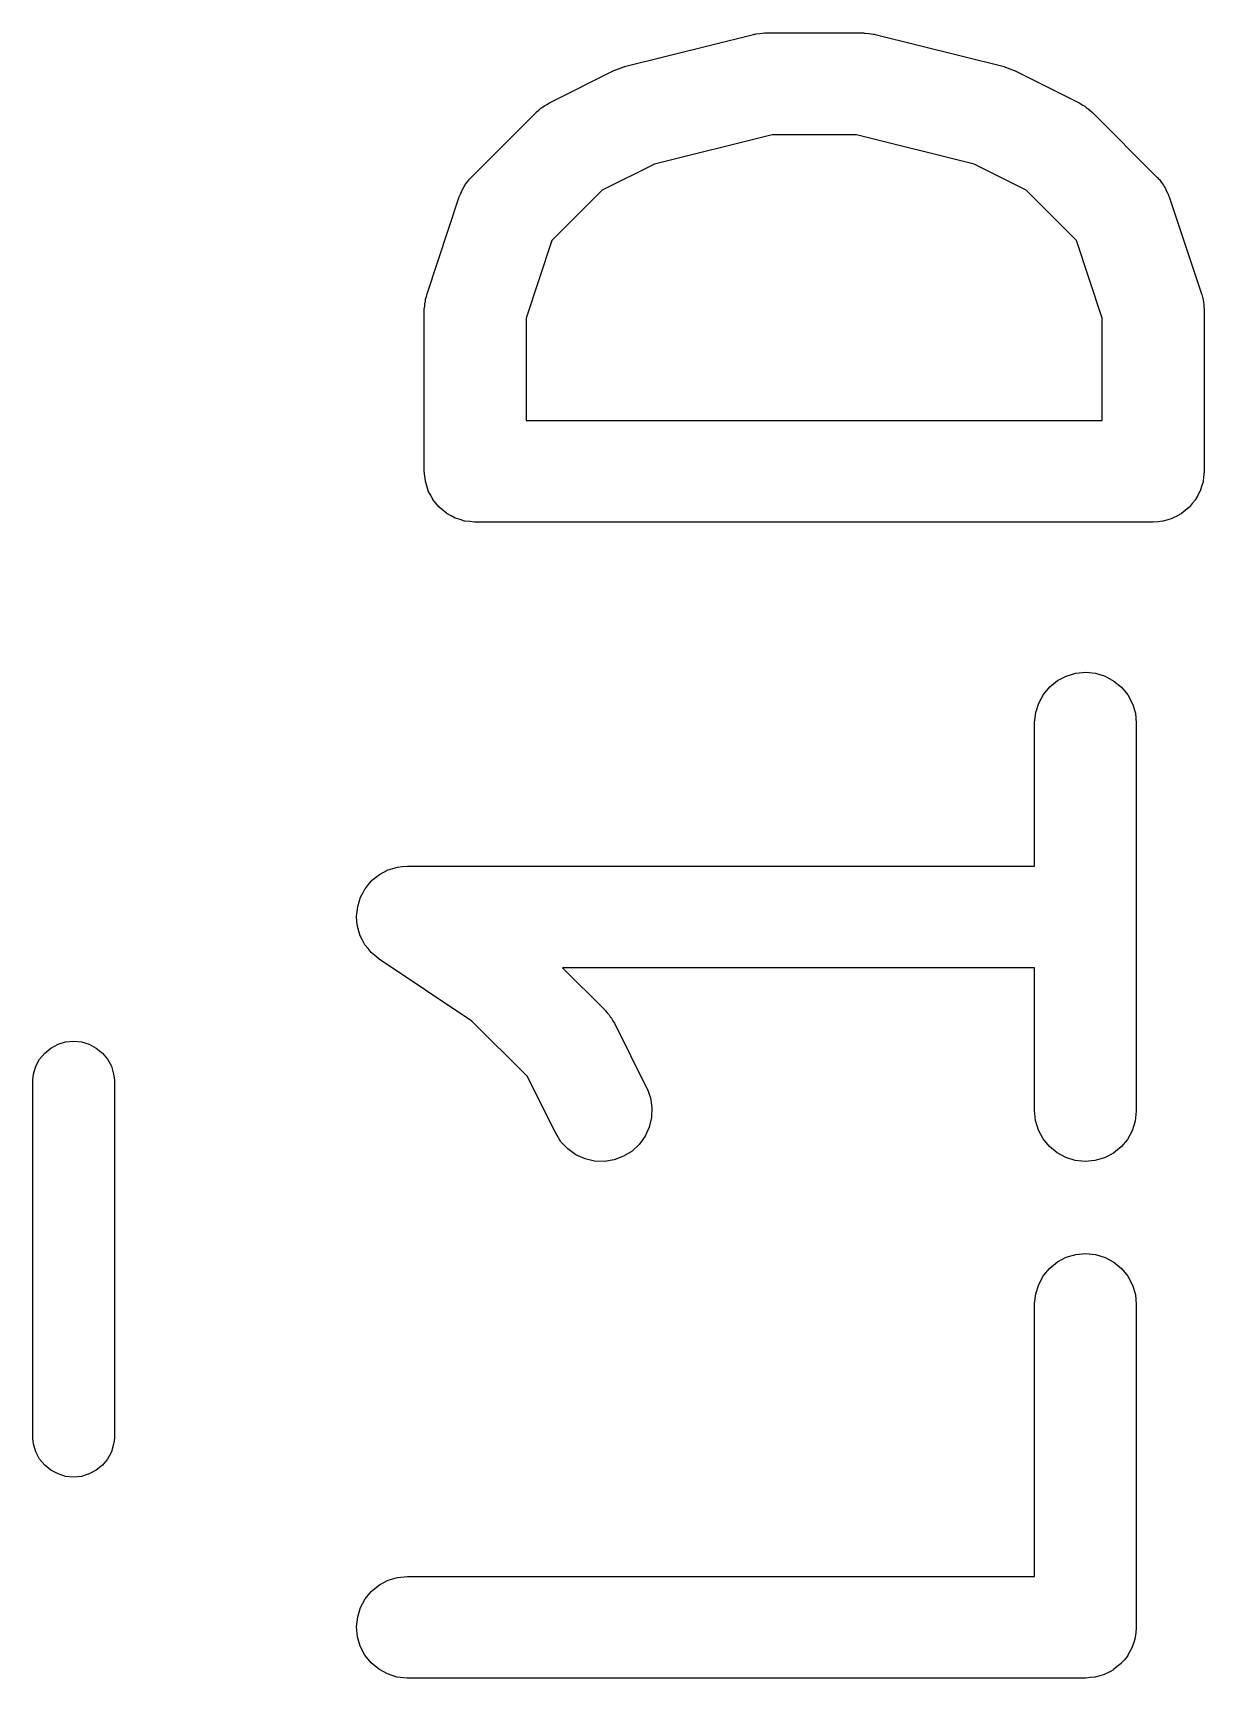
# Model space of a CAD drawing. Extents: x 3.16 to 4.71, y -4.79 to -2.88.
# Drawn here: x 3.5748 to 3.6428, y -3.9771 to -3.8816 of the extents above; entities that cross this region are included whole.
import ezdxf

# ---------------------------------------------------------------- set-up
doc = ezdxf.new("R2010")
doc.units = 0
doc.header["$MEASUREMENT"] = 0
doc.layers.add('BLACK', color=7, linetype='CONTINUOUS')

msp = doc.modelspace()

# ---------------------------------------------------------------- linework, layer by layer
at = {"layer": 'BLACK', "linetype": 'CONTINUOUS'}
for p, q in [((3.60915, -3.88352), (3.61664, -3.88165)), ((3.61664, -3.88165), (3.61668, -3.88164)), ((3.61668, -3.88164), (3.61674, -3.88163)), ((3.61674, -3.88163), (3.61679, -3.88162)), ((3.61679, -3.88162), (3.61702, -3.88159)), ((3.61702, -3.88159), (3.61726, -3.88156)), ((3.61726, -3.88156), (3.61731, -3.88157)), ((3.61731, -3.88157), (3.61736, -3.88156)), ((3.61736, -3.88156), (3.62298, -3.88156)), ((3.62298, -3.88156), (3.62303, -3.88156)), ((3.62303, -3.88156), (3.62308, -3.88157)), ((3.62308, -3.88157), (3.62313, -3.88157)), ((3.62313, -3.88157), (3.62336, -3.8816)), ((3.62336, -3.8816), (3.6236, -3.88163)), ((3.6236, -3.88163), (3.62365, -3.88164)), ((3.62365, -3.88164), (3.6237, -3.88165)), ((3.6237, -3.88165), (3.6312, -3.88352)), ((3.60479, -3.88562), (3.60854, -3.88375)), ((3.60854, -3.88375), (3.60858, -3.88373)), ((3.60858, -3.88373), (3.60859, -3.88373)), ((3.60859, -3.88373), (3.6086, -3.88372)), ((3.6086, -3.88372), (3.60886, -3.88363)), ((3.60886, -3.88363), (3.60912, -3.88353)), ((3.60912, -3.88353), (3.60913, -3.88353)), ((3.60913, -3.88353), (3.60915, -3.88352)), ((3.6312, -3.88352), (3.63124, -3.88353)), ((3.63124, -3.88353), (3.63125, -3.88354)), ((3.63125, -3.88354), (3.63127, -3.88354)), ((3.63127, -3.88354), (3.63152, -3.88364)), ((3.63152, -3.88364), (3.63178, -3.88374)), ((3.63178, -3.88374), (3.63179, -3.88374)), ((3.63179, -3.88374), (3.6318, -3.88375)), ((3.6318, -3.88375), (3.63555, -3.88562)), ((3.6045, -3.88579), (3.60465, -3.88571)), ((3.60465, -3.88571), (3.60479, -3.88562)), ((3.63555, -3.88562), (3.63559, -3.88564)), ((3.63559, -3.88564), (3.63573, -3.88573)), ((3.63573, -3.88573), (3.63588, -3.88581)), ((3.60027, -3.88993), (3.60402, -3.88618)), ((3.60402, -3.88618), (3.60405, -3.88615)), ((3.60405, -3.88615), (3.60418, -3.88604)), ((3.60418, -3.88604), (3.6043, -3.88593)), ((3.6043, -3.88593), (3.60441, -3.88586)), ((3.60441, -3.88586), (3.6045, -3.88579)), ((3.63588, -3.88581), (3.63597, -3.88589)), ((3.63597, -3.88589), (3.63607, -3.88596)), ((3.63607, -3.88596), (3.63619, -3.88607)), ((3.63619, -3.88607), (3.63632, -3.88618)), ((3.63632, -3.88618), (3.64007, -3.88993)), ((3.61772, -3.88747), (3.61089, -3.88918)), ((3.62262, -3.88747), (3.61772, -3.88747)), ((3.62945, -3.88918), (3.62262, -3.88747)), ((3.61089, -3.88918), (3.60786, -3.89069)), ((3.63248, -3.89069), (3.62945, -3.88918)), ((3.59973, -3.8907), (3.59982, -3.89052)), ((3.59982, -3.89052), (3.59987, -3.89045)), ((3.59987, -3.89045), (3.59991, -3.89037)), ((3.59991, -3.89037), (3.60004, -3.89021)), ((3.60004, -3.89021), (3.60016, -3.89005)), ((3.60016, -3.89005), (3.60022, -3.88999)), ((3.60022, -3.88999), (3.60027, -3.88993)), ((3.64007, -3.88993), (3.6401, -3.88995)), ((3.6401, -3.88995), (3.64015, -3.89002)), ((3.64015, -3.89002), (3.64022, -3.89008)), ((3.64022, -3.89008), (3.64033, -3.89025)), ((3.64033, -3.89025), (3.64046, -3.89041)), ((3.64046, -3.89041), (3.6405, -3.89048)), ((3.6405, -3.89048), (3.64055, -3.89055)), ((3.59769, -3.8967), (3.59956, -3.89108)), ((3.59956, -3.89108), (3.59957, -3.89104)), ((3.59957, -3.89104), (3.59961, -3.89096)), ((3.59961, -3.89096), (3.59964, -3.89088)), ((3.59964, -3.89088), (3.59973, -3.8907)), ((3.60786, -3.89069), (3.60494, -3.89361)), ((3.6354, -3.89361), (3.63248, -3.89069)), ((3.64055, -3.89055), (3.64063, -3.89074)), ((3.64063, -3.89074), (3.64072, -3.89092)), ((3.64072, -3.89092), (3.64075, -3.891)), ((3.64075, -3.891), (3.64078, -3.89108)), ((3.64078, -3.89108), (3.64266, -3.8967)), ((3.60494, -3.89361), (3.60344, -3.89812)), ((3.6369, -3.89812), (3.6354, -3.89361)), ((3.59756, -3.89727), (3.59759, -3.89715)), ((3.59759, -3.89715), (3.5976, -3.89702)), ((3.5976, -3.89702), (3.59765, -3.89687)), ((3.59765, -3.89687), (3.59769, -3.8967)), ((3.64266, -3.8967), (3.64267, -3.89674)), ((3.64267, -3.89674), (3.64271, -3.89691)), ((3.64271, -3.89691), (3.64275, -3.89706)), ((3.64275, -3.89706), (3.64277, -3.89719)), ((3.64277, -3.89719), (3.64279, -3.89731)), ((3.59753, -3.8976), (3.59755, -3.89743)), ((3.59753, -3.89764), (3.59753, -3.8976)), ((3.59753, -3.90701), (3.59753, -3.89764)), ((3.59755, -3.89743), (3.59756, -3.89727)), ((3.60344, -3.89812), (3.60344, -3.90406)), ((3.6369, -3.90406), (3.6369, -3.89812)), ((3.64279, -3.89731), (3.64279, -3.89747)), ((3.64279, -3.89747), (3.64281, -3.89764)), ((3.64281, -3.89764), (3.64281, -3.90701)), ((3.60344, -3.90406), (3.6369, -3.90406)), ((3.59756, -3.90729), (3.59753, -3.90701)), ((3.59759, -3.90756), (3.59756, -3.90729)), ((3.59759, -3.90757), (3.59759, -3.90756)), ((3.59759, -3.90759), (3.59759, -3.90757)), ((3.59767, -3.90785), (3.59759, -3.90759)), ((3.64275, -3.90763), (3.64266, -3.90789)), ((3.64278, -3.90733), (3.64275, -3.90761)), ((3.64275, -3.90761), (3.64275, -3.90762)), ((3.64275, -3.90762), (3.64275, -3.90763)), ((3.64281, -3.90705), (3.64278, -3.90733)), ((3.64281, -3.90701), (3.64281, -3.90703)), ((3.64281, -3.90703), (3.64281, -3.90703)), ((3.64281, -3.90703), (3.64281, -3.90703)), ((3.64281, -3.90703), (3.64281, -3.90705)), ((3.59775, -3.90812), (3.59767, -3.90785)), ((3.59775, -3.90813), (3.59775, -3.90812)), ((3.59776, -3.90814), (3.59775, -3.90813)), ((3.59789, -3.90838), (3.59776, -3.90814)), ((3.59802, -3.90863), (3.59789, -3.90838)), ((3.59802, -3.90864), (3.59802, -3.90863)), ((3.59803, -3.90865), (3.59802, -3.90864)), ((3.5982, -3.90886), (3.59803, -3.90865)), ((3.6423, -3.90867), (3.64229, -3.90868)), ((3.64231, -3.90866), (3.6423, -3.90867)), ((3.64244, -3.90842), (3.64231, -3.90866)), ((3.64257, -3.90817), (3.64244, -3.90842)), ((3.64258, -3.90816), (3.64257, -3.90817)), ((3.64257, -3.90817), (3.64257, -3.90817)), ((3.64266, -3.90789), (3.64258, -3.90816)), ((3.59838, -3.90908), (3.5982, -3.90886)), ((3.59839, -3.90908), (3.59838, -3.90908)), ((3.59839, -3.90909), (3.59839, -3.90908)), ((3.59861, -3.90927), (3.59839, -3.90909)), ((3.59882, -3.90945), (3.59861, -3.90927)), ((3.59883, -3.90945), (3.59882, -3.90945)), ((3.59884, -3.90946), (3.59883, -3.90945)), ((3.59908, -3.90959), (3.59884, -3.90946)), ((3.59932, -3.90973), (3.59908, -3.90959)), ((3.64123, -3.90961), (3.64098, -3.90974)), ((3.64147, -3.90948), (3.64123, -3.90961)), ((3.64148, -3.90948), (3.64147, -3.90948)), ((3.64149, -3.90947), (3.64148, -3.90948)), ((3.64171, -3.90929), (3.64149, -3.90947)), ((3.64192, -3.90912), (3.64171, -3.90929)), ((3.64193, -3.90911), (3.64192, -3.90912)), ((3.64194, -3.90911), (3.64193, -3.90911)), ((3.64211, -3.90889), (3.64194, -3.90911)), ((3.64229, -3.90868), (3.64211, -3.90889)), ((3.59933, -3.90973), (3.59932, -3.90973)), ((3.59934, -3.90973), (3.59933, -3.90973)), ((3.59961, -3.90982), (3.59934, -3.90973)), ((3.59987, -3.9099), (3.59961, -3.90982)), ((3.59988, -3.9099), (3.59987, -3.9099)), ((3.59989, -3.9099), (3.59988, -3.9099)), ((3.60017, -3.90993), (3.59989, -3.9099)), ((3.60045, -3.90996), (3.60017, -3.90993)), ((3.60047, -3.90996), (3.60045, -3.90996)), ((3.60049, -3.90996), (3.60047, -3.90996)), ((3.60047, -3.90996), (3.60047, -3.90996)), ((3.60047, -3.90996), (3.60047, -3.90996)), ((3.63986, -3.90996), (3.60049, -3.90996)), ((3.64013, -3.90994), (3.63986, -3.90996)), ((3.64041, -3.90991), (3.64013, -3.90994)), ((3.64042, -3.90991), (3.64041, -3.90991)), ((3.64043, -3.90991), (3.64042, -3.90991)), ((3.6407, -3.90983), (3.64043, -3.90991)), ((3.64096, -3.90975), (3.6407, -3.90983)), ((3.64097, -3.90974), (3.64096, -3.90975)), ((3.64098, -3.90974), (3.64097, -3.90974)), ((3.63385, -3.91953), (3.6343, -3.91916)), ((3.6343, -3.91916), (3.63481, -3.9189)), ((3.63481, -3.9189), (3.63537, -3.91873)), ((3.63537, -3.91873), (3.63594, -3.91868)), ((3.63594, -3.91868), (3.63651, -3.91874)), ((3.63651, -3.91874), (3.63706, -3.91891)), ((3.63706, -3.91891), (3.63757, -3.91919)), ((3.63321, -3.92047), (3.63348, -3.91997)), ((3.63348, -3.91997), (3.63385, -3.91953)), ((3.63757, -3.91919), (3.63802, -3.91955)), ((3.63802, -3.91955), (3.63838, -3.92)), ((3.63838, -3.92), (3.63865, -3.92051)), ((3.63297, -3.92159), (3.63303, -3.92102)), ((3.63303, -3.92102), (3.63321, -3.92047)), ((3.63865, -3.92051), (3.63882, -3.92106)), ((3.63882, -3.92106), (3.63887, -3.92163)), ((3.63297, -3.92163), (3.63297, -3.92159)), ((3.63297, -3.92993), (3.63297, -3.92163)), ((3.63887, -3.92163), (3.63887, -3.94413)), ((3.59447, -3.93078), (3.5947, -3.9306)), ((3.5947, -3.9306), (3.59492, -3.93042)), ((3.59492, -3.93042), (3.59518, -3.93028)), ((3.59492, -3.93042), (3.59492, -3.93042)), ((3.59492, -3.93042), (3.59492, -3.93042)), ((3.59518, -3.93028), (3.59543, -3.93015)), ((3.59543, -3.93015), (3.5957, -3.93007)), ((3.59543, -3.93015), (3.59543, -3.93015)), ((3.59543, -3.93015), (3.59543, -3.93015)), ((3.5957, -3.93007), (3.59598, -3.92999)), ((3.59598, -3.92999), (3.59627, -3.92996)), ((3.59598, -3.92999), (3.59598, -3.92999)), ((3.59598, -3.92999), (3.59598, -3.92999)), ((3.59627, -3.92996), (3.59655, -3.92993)), ((3.59655, -3.92993), (3.63297, -3.92993)), ((3.59383, -3.93173), (3.59397, -3.93147)), ((3.59397, -3.93147), (3.5941, -3.93123)), ((3.5941, -3.93123), (3.5941, -3.93123)), ((3.5941, -3.93123), (3.59411, -3.93123)), ((3.59411, -3.93123), (3.59429, -3.93101)), ((3.59429, -3.93101), (3.59447, -3.93079)), ((3.59447, -3.93079), (3.59447, -3.93078)), ((3.59447, -3.93079), (3.59447, -3.93079)), ((3.59363, -3.93258), (3.59366, -3.93229)), ((3.59366, -3.93229), (3.59375, -3.93201)), ((3.59366, -3.93229), (3.59366, -3.93229)), ((3.59366, -3.93229), (3.59366, -3.93229)), ((3.59375, -3.93201), (3.59383, -3.93174)), ((3.59383, -3.93174), (3.59383, -3.93173)), ((3.59383, -3.93174), (3.59383, -3.93174)), ((3.5936, -3.93286), (3.59363, -3.93258)), ((3.59362, -3.93316), (3.5936, -3.93286)), ((3.5936, -3.93286), (3.5936, -3.93286)), ((3.5936, -3.93286), (3.5936, -3.93286)), ((3.59365, -3.93343), (3.59362, -3.93316)), ((3.59365, -3.93344), (3.59365, -3.93343)), ((3.59365, -3.93343), (3.59365, -3.93343)), ((3.59373, -3.93372), (3.59365, -3.93344)), ((3.59381, -3.93399), (3.59373, -3.93372)), ((3.59394, -3.93423), (3.59381, -3.93399)), ((3.59381, -3.93399), (3.59381, -3.93399)), ((3.59381, -3.93399), (3.59381, -3.93399)), ((3.59408, -3.9345), (3.59394, -3.93423)), ((3.59426, -3.93472), (3.59408, -3.9345)), ((3.59408, -3.9345), (3.59408, -3.9345)), ((3.59408, -3.9345), (3.59408, -3.9345)), ((3.59444, -3.93495), (3.59426, -3.93472)), ((3.59466, -3.93513), (3.59444, -3.93495)), ((3.59444, -3.93495), (3.59444, -3.93495)), ((3.59444, -3.93495), (3.59444, -3.93495)), ((3.59488, -3.93532), (3.59466, -3.93513)), ((3.59491, -3.93534), (3.59488, -3.93532)), ((3.59488, -3.93532), (3.59488, -3.93532)), ((3.59488, -3.93532), (3.59488, -3.93532)), ((3.59488, -3.93532), (3.59488, -3.93532)), ((3.60029, -3.93893), (3.59491, -3.93534)), ((3.63297, -3.93584), (3.60555, -3.93584)), ((3.60555, -3.93584), (3.60801, -3.93829)), ((3.63297, -3.94413), (3.63297, -3.93584)), ((3.6035, -3.94213), (3.60029, -3.93893)), ((3.60801, -3.93829), (3.60804, -3.93832)), ((3.60804, -3.93832), (3.60814, -3.93845)), ((3.60814, -3.93845), (3.60826, -3.93857)), ((3.60826, -3.93857), (3.60832, -3.93868)), ((3.60832, -3.93868), (3.6084, -3.93877)), ((3.6084, -3.93877), (3.60848, -3.93892)), ((3.60848, -3.93892), (3.60857, -3.93906)), ((3.60857, -3.93906), (3.61044, -3.94281)), ((3.57626, -3.94028), (3.5767, -3.94014)), ((3.5767, -3.94014), (3.57717, -3.9401)), ((3.57717, -3.9401), (3.57763, -3.94014)), ((3.57763, -3.94014), (3.57807, -3.94028)), ((3.57497, -3.94156), (3.57519, -3.94115)), ((3.57519, -3.94115), (3.57549, -3.94079)), ((3.57549, -3.94079), (3.57585, -3.9405)), ((3.57585, -3.9405), (3.57626, -3.94028)), ((3.57807, -3.94028), (3.57848, -3.9405)), ((3.57848, -3.9405), (3.57884, -3.94079)), ((3.57884, -3.94079), (3.57914, -3.94115)), ((3.57914, -3.94115), (3.57936, -3.94156)), ((3.5748, -3.94235), (3.57484, -3.94201)), ((3.57484, -3.94201), (3.57497, -3.94156)), ((3.57936, -3.94156), (3.57949, -3.94201)), ((3.57949, -3.94201), (3.57953, -3.94235)), ((3.5748, -3.96316), (3.5748, -3.94235)), ((3.57953, -3.94235), (3.57953, -3.96316)), ((3.60516, -3.94545), (3.6035, -3.94213)), ((3.61044, -3.94281), (3.61046, -3.94285)), ((3.61046, -3.94285), (3.61066, -3.94339)), ((3.61066, -3.94339), (3.61075, -3.94396)), ((3.61075, -3.94396), (3.61072, -3.94453)), ((3.61072, -3.94453), (3.61059, -3.94509)), ((3.63302, -3.94471), (3.63297, -3.94413)), ((3.63319, -3.94526), (3.63302, -3.94471)), ((3.63881, -3.94475), (3.63863, -3.9453)), ((3.63887, -3.94417), (3.63881, -3.94475)), ((3.63887, -3.94413), (3.63887, -3.94417)), ((3.60546, -3.94594), (3.60516, -3.94545)), ((3.61035, -3.94562), (3.61001, -3.94609)), ((3.61059, -3.94509), (3.61035, -3.94562)), ((3.63346, -3.94577), (3.63319, -3.94526)), ((3.63383, -3.94621), (3.63346, -3.94577)), ((3.63836, -3.9458), (3.63799, -3.94624)), ((3.63863, -3.9453), (3.63836, -3.9458)), ((3.60586, -3.94636), (3.60546, -3.94594)), ((3.60633, -3.94669), (3.60586, -3.94636)), ((3.60686, -3.94693), (3.60633, -3.94669)), ((3.6091, -3.94678), (3.60856, -3.94698)), ((3.60959, -3.94648), (3.6091, -3.94678)), ((3.61001, -3.94609), (3.60959, -3.94648)), ((3.63427, -3.94658), (3.63383, -3.94621)), ((3.63478, -3.94685), (3.63427, -3.94658)), ((3.63533, -3.94702), (3.63478, -3.94685)), ((3.63703, -3.94687), (3.63647, -3.94703)), ((3.63754, -3.9466), (3.63703, -3.94687)), ((3.63799, -3.94624), (3.63754, -3.9466)), ((3.60742, -3.94706), (3.60686, -3.94693)), ((3.60799, -3.94708), (3.60742, -3.94706)), ((3.60856, -3.94698), (3.60799, -3.94708)), ((3.6359, -3.94708), (3.63533, -3.94702)), ((3.63647, -3.94703), (3.6359, -3.94708)), ((3.63481, -3.95264), (3.63537, -3.95248)), ((3.63537, -3.95248), (3.63594, -3.95243)), ((3.63594, -3.95243), (3.63651, -3.95249)), ((3.63651, -3.95249), (3.63706, -3.95266)), ((3.63348, -3.95371), (3.63385, -3.95327)), ((3.63385, -3.95327), (3.6343, -3.95291)), ((3.6343, -3.95291), (3.63481, -3.95264)), ((3.63706, -3.95266), (3.63757, -3.95293)), ((3.63757, -3.95293), (3.63802, -3.9533)), ((3.63802, -3.9533), (3.63838, -3.95375)), ((3.63303, -3.95477), (3.63321, -3.95422)), ((3.63321, -3.95422), (3.63348, -3.95371)), ((3.63838, -3.95375), (3.63865, -3.95426)), ((3.63865, -3.95426), (3.63882, -3.95481)), ((3.63297, -3.95534), (3.63303, -3.95477)), ((3.63297, -3.95538), (3.63297, -3.95534)), ((3.63297, -3.97118), (3.63297, -3.95538)), ((3.63882, -3.95481), (3.63887, -3.95538)), ((3.63887, -3.95538), (3.63887, -3.97413)), ((3.57484, -3.9635), (3.5748, -3.96316)), ((3.57497, -3.96395), (3.57484, -3.9635)), ((3.57519, -3.96436), (3.57497, -3.96395)), ((3.57936, -3.96395), (3.57914, -3.96436)), ((3.57949, -3.9635), (3.57936, -3.96395)), ((3.57953, -3.96316), (3.57949, -3.9635)), ((3.57549, -3.96472), (3.57519, -3.96436)), ((3.57585, -3.96501), (3.57549, -3.96472)), ((3.57626, -3.96523), (3.57585, -3.96501)), ((3.57848, -3.96501), (3.57807, -3.96523)), ((3.57884, -3.96472), (3.57848, -3.96501)), ((3.57914, -3.96436), (3.57884, -3.96472)), ((3.5767, -3.96537), (3.57626, -3.96523)), ((3.57717, -3.96542), (3.5767, -3.96537)), ((3.57763, -3.96537), (3.57717, -3.96542)), ((3.57807, -3.96523), (3.57763, -3.96537)), ((3.59447, -3.97203), (3.59492, -3.97167)), ((3.59492, -3.97167), (3.59543, -3.9714)), ((3.59543, -3.9714), (3.59598, -3.97123)), ((3.59598, -3.97123), (3.59655, -3.97118)), ((3.59655, -3.97118), (3.63297, -3.97118)), ((3.59383, -3.97298), (3.5941, -3.97248)), ((3.5941, -3.97248), (3.59447, -3.97203)), ((3.5936, -3.97411), (3.59366, -3.97353)), ((3.59366, -3.97353), (3.59383, -3.97298)), ((3.59365, -3.97468), (3.5936, -3.97411)), ((3.63884, -3.97445), (3.63881, -3.97472)), ((3.63887, -3.97417), (3.63884, -3.97445)), ((3.63887, -3.97413), (3.63887, -3.97415)), ((3.63887, -3.97415), (3.63887, -3.97415)), ((3.63887, -3.97415), (3.63887, -3.97415)), ((3.63887, -3.97415), (3.63887, -3.97417)), ((3.59381, -3.97523), (3.59365, -3.97468)), ((3.59408, -3.97575), (3.59381, -3.97523)), ((3.6385, -3.97554), (3.63837, -3.97578)), ((3.63863, -3.97529), (3.6385, -3.97554)), ((3.63864, -3.97528), (3.63863, -3.97529)), ((3.63873, -3.97501), (3.63864, -3.97527)), ((3.63864, -3.97527), (3.63864, -3.97528)), ((3.63881, -3.97474), (3.63873, -3.97501)), ((3.63881, -3.97472), (3.63881, -3.97473)), ((3.63881, -3.97473), (3.63881, -3.97474)), ((3.59444, -3.97619), (3.59408, -3.97575)), ((3.59488, -3.97656), (3.59444, -3.97619)), ((3.63777, -3.97641), (3.63755, -3.97659)), ((3.63799, -3.97624), (3.63777, -3.97641)), ((3.638, -3.97622), (3.63799, -3.97623)), ((3.63799, -3.97623), (3.63799, -3.97624)), ((3.63818, -3.97601), (3.638, -3.97622)), ((3.63836, -3.9758), (3.63818, -3.97601)), ((3.63837, -3.97578), (3.63836, -3.97579)), ((3.63836, -3.97579), (3.63836, -3.9758)), ((3.59539, -3.97684), (3.59488, -3.97656)), ((3.59594, -3.97702), (3.59539, -3.97684)), ((3.59651, -3.97708), (3.59594, -3.97702)), ((3.59655, -3.97708), (3.59651, -3.97708)), ((3.63592, -3.97708), (3.59655, -3.97708)), ((3.6362, -3.97705), (3.63592, -3.97708)), ((3.63647, -3.97703), (3.6362, -3.97705)), ((3.63648, -3.97703), (3.63647, -3.97703)), ((3.63649, -3.97702), (3.63648, -3.97703)), ((3.63676, -3.97694), (3.63649, -3.97702)), ((3.63703, -3.97687), (3.63676, -3.97694)), ((3.63704, -3.97686), (3.63703, -3.97687)), ((3.63705, -3.97686), (3.63704, -3.97686)), ((3.63729, -3.97673), (3.63705, -3.97686)), ((3.63754, -3.9766), (3.63729, -3.97673)), ((3.63755, -3.97659), (3.63754, -3.9766)), ((3.63755, -3.97659), (3.63755, -3.97659))]:
    msp.add_line(p, q, dxfattribs=at)

doc.saveas('drawing.dxf')
